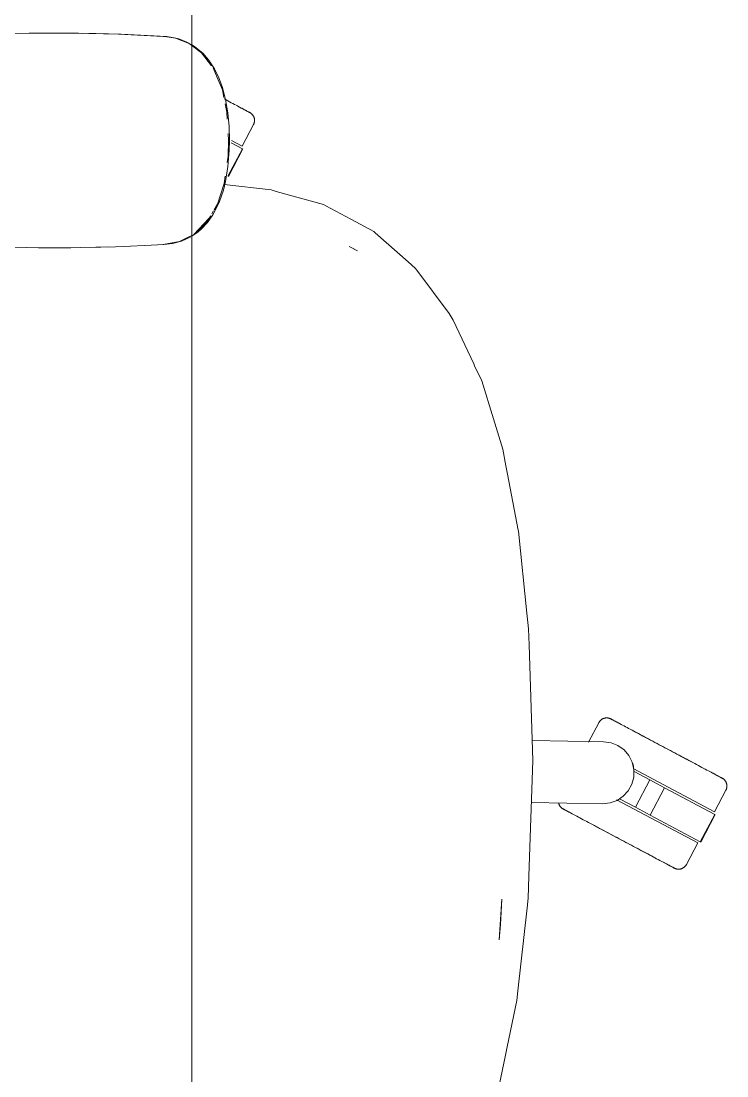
# Model space of a CAD drawing. Header units: millimetres. Extents: x 90978 to 295199, y -4084 to 97293.
# Drawn here: x 198319.9 to 198638.7, y 32614.6 to 33090.8 of the extents above; entities that cross this region are included whole.
import ezdxf

# ---------------------------------------------------------------- set-up
doc = ezdxf.new("R2010")
doc.units = ezdxf.units.MM
doc.header["$MEASUREMENT"] = 0
doc.layers.add('G-IMPT', color=8, linetype='CONTINUOUS', lineweight=9)
doc.layers.add('I-FURN', color=8, linetype='CONTINUOUS', lineweight=9)

msp = doc.modelspace()

# ---------------------------------------------------------------- linework, layer by layer
at = {"layer": 'G-IMPT'}
for p, q in [((198323.54, 33085.33), (198315.12, 33085.16)), ((198323.54, 33085.33), (198334.33, 33085.42)), ((198323.54, 33085.33), (198343.73, 33085.37)), ((198323.54, 33085.33), (198353.56, 33085.21)), ((198353.56, 33085.21), (198334.33, 33085.42)), ((198343.73, 33085.37), (198353.56, 33085.21)), ((198343.73, 33085.37), (198365.12, 33084.87)), ((198343.73, 33085.37), (198363.91, 33084.91)), ((198343.73, 33085.33), (198345.76, 33085.35)), ((198345.76, 33085.35), (198347.67, 33085.28)), ((198353.56, 33085.21), (198365.12, 33084.87)), ((198365.12, 33084.87), (198363.91, 33084.91)), ((198363.91, 33084.91), (198385.7, 33083.82)), ((198363.91, 33084.91), (198384.09, 33083.93)), ((198365.12, 33084.87), (198385.7, 33083.82)), ((198385.7, 33083.82), (198384.09, 33083.93)), ((198385.7, 33083.82), (198387.34, 33083.57)), ((198389.56, 33083.11), (198385.71, 33083.69)), ((198389.74, 33083.13), (198387.34, 33083.57)), ((198389.56, 33083.11), (198395.76, 33080.7)), ((198389.74, 33083.13), (198391.08, 33082.76)), ((198394.73, 33081.36), (198391.08, 33082.76)), ((198394.73, 33081.36), (198396.96, 33080.09)), ((198395.76, 33080.7), (198396.96, 33079.8)), ((198396.96, 33080.09), (198398.16, 33079.41)), ((198396.96, 33079.8), (198401.38, 33076.53)), ((198398.16, 33079.41), (198401.9, 33076.33)), ((198401.38, 33076.53), (198405.93, 33070.61)), ((198404.57, 33073.29), (198401.9, 33076.33)), ((198407.22, 33069.24), (198404.57, 33073.29)), ((198406.6, 33069.74), (198408.44, 33065.35)), ((198407.22, 33069.24), (198409.2, 33065.17)), ((198410.77, 33059.72), (198408.44, 33065.35)), ((198410.79, 33060.84), (198409.2, 33065.17)), ((198410.77, 33059.72), (198411.47, 33056.26)), ((198410.79, 33060.84), (198412.22, 33055.36)), ((198412.04, 33053.51), (198412.8, 33049.76)), ((198413.22, 33049.42), (198412.22, 33055.36)), ((198412.8, 33049.76), (198413, 33046.56)), ((198413.22, 33049.42), (198413.79, 33043.27)), ((198413.97, 33036.93), (198413.79, 33043.27)), ((198413.4, 33040.04), (198413.59, 33036.93)), ((198413.36, 33029.77), (198413.59, 33036.93)), ((198413.88, 33032.43), (198413.97, 33036.93)), ((198413.36, 33029.77), (198412.97, 33026.99)), ((198413.88, 33032.43), (198413.3, 33025.11)), ((198412.18, 33018.35), (198413.3, 33025.11)), ((198412.1, 33020.8), (198411.63, 33017.51)), ((198411.63, 33017.51), (198408.6, 33008.12)), ((198411.21, 33014.42), (198412.18, 33018.35)), ((198411.51, 33017), (198432.79, 33014.59)), ((198411.21, 33014.42), (198409.47, 33009.34)), ((198435.05, 33013.95), (198432.79, 33014.59)), ((198435.05, 33013.95), (198456.4, 33007.95)), ((198406.82, 33005.13), (198406, 33003.76)), ((198408.6, 33008.12), (198407.14, 33005.67)), ((198409.47, 33009.34), (198407.26, 33004.7)), ((198456.4, 33007.95), (198457.51, 33007.35)), ((198457.51, 33007.35), (198468.75, 33001.34)), ((198404.83, 33001.9), (198397.93, 32994.51)), ((198404.83, 33001.9), (198403.55, 33000.43)), ((198405.53, 33002.97), (198403.64, 32999.82)), ((198404.01, 32999.87), (198406.46, 33003.33)), ((198407.26, 33004.7), (198406.46, 33003.33)), ((198468.75, 33001.34), (198479.18, 32995.76)), ((198396.96, 32993.74), (198399.82, 32995.69)), ((198403.64, 32999.82), (198397.93, 32994.51)), ((198397.93, 32994.51), (198400.34, 32996.74)), ((198401.14, 32996.83), (198399.82, 32995.69)), ((198403.42, 33000.28), (198400.34, 32996.74)), ((198401.14, 32996.83), (198404.01, 32999.87)), ((198479.85, 32995.17), (198479.18, 32995.76)), ((198391.44, 32991.31), (198384.09, 32989.93)), ((198388.32, 32990.43), (198392.28, 32991.5)), ((198395.69, 32993.41), (198391.44, 32991.31)), ((198396.6, 32993.49), (198392.28, 32991.5)), ((198395.69, 32993.41), (198396.96, 32994.03)), ((198494.64, 32982.15), (198479.85, 32995.17)), ((198322.18, 32988.56), (198309.87, 32988.86)), ((198322.18, 32988.56), (198327.65, 32988.49)), ((198342.37, 32988.48), (198327.65, 32988.49)), ((198346.88, 32988.53), (198342.37, 32988.48)), ((198346.88, 32988.53), (198362.55, 32988.91)), ((198353.6, 32988.71), (198355.82, 32988.71)), ((198359.15, 32988.85), (198355.82, 32988.71)), ((198362.55, 32988.91), (198366.09, 32989.04)), ((198378.65, 32989.65), (198366.09, 32989.04)), ((198378.65, 32989.65), (198384.32, 32989.93)), ((198384.32, 32989.93), (198388.32, 32990.43)), ((198471.88, 32987.15), (198467.99, 32989.1)), ((198469.59, 32988.32), (198467.99, 32989.1)), ((198471.88, 32987.15), (198469.59, 32988.32)), ((198494.64, 32982.15), (198497.9, 32979.28)), ((198498.62, 32978.31), (198497.9, 32979.28)), ((198513.19, 32958.82), (198498.62, 32978.31)), ((198513.19, 32958.82), (198513.65, 32958.05)), ((198513.65, 32958.05), (198514.59, 32956.47)), ((198515.01, 32955.76), (198514.59, 32956.47)), ((198515.01, 32955.76), (198524.28, 32936.12)), ((198524.28, 32936.12), (198524.71, 32935.2)), ((198527.9, 32928.44), (198524.71, 32935.2)), ((198527.9, 32928.44), (198533.22, 32911.17)), ((198533.22, 32911.17), (198537.42, 32897.56)), ((198537.42, 32897.56), (198538.88, 32889.96)), ((198539.58, 32886.29), (198538.88, 32889.96)), ((198539.58, 32886.29), (198544.45, 32860.91)), ((198544.54, 32860.45), (198544.45, 32860.91)), ((198544.54, 32860.45), (198548.36, 32823.46)), ((198548.36, 32823.46), (198549.09, 32816.39)), ((198549.31, 32809.13), (198549.09, 32816.39)), ((198550.93, 32756.97), (198549.31, 32809.13)), ((198549.23, 32704.79), (198550.93, 32756.97)), ((198549.23, 32704.79), (198548.9, 32694.84)), ((198537.02, 32694.31), (198535.77, 32676.03)), ((198537.02, 32694.31), (198536.38, 32682.97)), ((198548.42, 32690.47), (198548.9, 32694.84)), ((198548.42, 32690.47), (198544.29, 32653.03)), ((198535.77, 32676.03), (198536.38, 32682.97)), ((198543.8, 32648.61), (198544.29, 32653.03)), ((198539.46, 32627.67), (198543.8, 32648.61)), ((198539.46, 32627.67), (198538.69, 32623.99)), ((198538.69, 32623.99), (198535.82, 32610.16))]:
    msp.add_line(p, q, dxfattribs=at)
at = {"layer": 'I-FURN'}
for p, q in [((198396.96, 33762.73), (198396.96, 32162.73)), ((198396.96, 32162.73), (198396.96, 33762.73)), ((198412.45, 33055.23), (198411.61, 33055.68)), ((198413.26, 33054.8), (198412.45, 33055.23)), ((198414.05, 33054.38), (198413.26, 33054.8)), ((198414.81, 33053.98), (198414.05, 33054.38)), ((198415.54, 33053.59), (198414.81, 33053.98)), ((198416.25, 33053.21), (198415.54, 33053.59)), ((198416.93, 33052.85), (198416.25, 33053.21)), ((198417.58, 33052.51), (198416.93, 33052.85)), ((198418.19, 33052.18), (198417.58, 33052.51)), ((198418.78, 33051.87), (198418.19, 33052.18)), ((198418.47, 33052.03), (198419.03, 33051.73)), ((198419.33, 33051.58), (198418.78, 33051.87)), ((198419.03, 33051.73), (198419.57, 33051.45)), ((198419.85, 33051.3), (198419.33, 33051.58)), ((198419.57, 33051.45), (198420.07, 33051.18)), ((198420.33, 33051.04), (198419.85, 33051.3)), ((198420.07, 33051.18), (198420.54, 33050.93)), ((198420.77, 33050.81), (198420.33, 33051.04)), ((198420.54, 33050.93), (198420.97, 33050.7)), ((198421.18, 33050.59), (198420.77, 33050.81)), ((198420.97, 33050.7), (198421.36, 33050.5)), ((198421.56, 33050.39), (198421.18, 33050.59)), ((198421.36, 33050.5), (198421.72, 33050.31)), ((198421.89, 33050.21), (198421.56, 33050.39)), ((198421.72, 33050.31), (198422.03, 33050.14)), ((198422.19, 33050.05), (198421.89, 33050.21)), ((198422.03, 33050.14), (198422.31, 33049.99)), ((198422.45, 33049.92), (198422.19, 33050.05)), ((198422.31, 33049.99), (198422.55, 33049.86)), ((198422.67, 33049.8), (198422.45, 33049.92)), ((198422.55, 33049.86), (198422.75, 33049.75)), ((198422.85, 33049.7), (198422.67, 33049.8)), ((198422.75, 33049.75), (198422.92, 33049.67)), ((198422.99, 33049.63), (198422.85, 33049.7)), ((198422.92, 33049.67), (198423.04, 33049.6)), ((198423.09, 33049.58), (198422.99, 33049.63)), ((198423.04, 33049.6), (198423.12, 33049.56)), ((198423.15, 33049.54), (198423.09, 33049.58)), ((198423.12, 33049.56), (198423.16, 33049.54)), ((198423.17, 33049.53), (198423.15, 33049.54)), ((198423.16, 33049.54), (198423.17, 33049.53)), ((198423.17, 33049.53), (198423.31, 33049.46)), ((198423.31, 33049.46), (198423.45, 33049.37)), ((198423.45, 33049.37), (198423.58, 33049.28)), ((198423.58, 33049.28), (198423.71, 33049.19)), ((198423.71, 33049.19), (198423.84, 33049.09)), ((198423.84, 33049.09), (198423.96, 33048.98)), ((198423.96, 33048.98), (198424.08, 33048.87)), ((198424.08, 33048.87), (198424.19, 33048.76)), ((198424.19, 33048.76), (198424.3, 33048.64)), ((198424.3, 33048.64), (198424.4, 33048.52)), ((198424.4, 33048.52), (198424.5, 33048.39)), ((198424.5, 33048.39), (198424.6, 33048.26)), ((198424.6, 33048.26), (198424.69, 33048.12)), ((198424.69, 33048.12), (198424.77, 33047.99)), ((198424.77, 33047.99), (198424.85, 33047.84)), ((198419.68, 33034.4), (198424.83, 33044.08)), ((198424.85, 33044.12), (198424.83, 33044.08)), ((198424.85, 33047.84), (198424.92, 33047.7)), ((198424.93, 33044.27), (198424.85, 33044.12)), ((198424.92, 33047.7), (198424.98, 33047.55)), ((198424.99, 33044.41), (198424.93, 33044.27)), ((198424.98, 33047.55), (198425.04, 33047.4)), ((198425.05, 33044.56), (198424.99, 33044.41)), ((198425.04, 33047.4), (198425.1, 33047.25)), ((198425.1, 33044.72), (198425.05, 33044.56)), ((198425.1, 33047.25), (198425.15, 33047.1)), ((198425.15, 33044.87), (198425.1, 33044.72)), ((198425.15, 33047.1), (198425.19, 33046.94)), ((198425.19, 33045.03), (198425.15, 33044.87)), ((198425.19, 33046.94), (198425.22, 33046.78)), ((198425.23, 33045.18), (198425.19, 33045.03)), ((198425.22, 33046.78), (198425.25, 33046.63)), ((198425.26, 33045.34), (198425.23, 33045.18)), ((198425.25, 33046.63), (198425.28, 33046.47)), ((198425.28, 33045.5), (198425.26, 33045.34)), ((198425.28, 33046.47), (198425.29, 33046.31)), ((198425.29, 33045.66), (198425.28, 33045.5)), ((198425.29, 33046.31), (198425.3, 33046.14)), ((198425.3, 33045.82), (198425.29, 33045.66)), ((198425.3, 33046.14), (198425.31, 33045.98)), ((198425.31, 33045.98), (198425.3, 33045.82)), ((198414.67, 33035.93), (198419.87, 33033.17)), ((198414.95, 33036.91), (198419.68, 33034.4)), ((198419.87, 33033.17), (198413.3, 33020.81)), ((198413.47, 33020.71), (198420.04, 33033.08)), ((198413.3, 33020.81), (198413.2, 33020.86)), ((198580.8, 32774.05), (198576.1, 32765.21)), ((198580.8, 32774.05), (198580.88, 32774.19)), ((198580.88, 32774.19), (198580.96, 32774.33)), ((198580.96, 32774.33), (198581.05, 32774.47)), ((198581.05, 32774.47), (198581.15, 32774.6)), ((198581.15, 32774.6), (198581.25, 32774.72)), ((198581.25, 32774.72), (198581.35, 32774.84)), ((198581.35, 32774.84), (198581.46, 32774.96)), ((198581.46, 32774.96), (198581.58, 32775.08)), ((198581.58, 32775.08), (198581.7, 32775.19)), ((198581.7, 32775.19), (198581.82, 32775.29)), ((198581.82, 32775.29), (198581.95, 32775.39)), ((198581.95, 32775.39), (198582.08, 32775.48)), ((198582.08, 32775.48), (198582.21, 32775.57)), ((198582.21, 32775.57), (198582.35, 32775.65)), ((198582.35, 32775.65), (198582.49, 32775.73)), ((198582.49, 32775.73), (198582.64, 32775.8)), ((198582.64, 32775.8), (198582.78, 32775.87)), ((198582.78, 32775.87), (198582.93, 32775.93)), ((198582.93, 32775.93), (198583.08, 32775.98)), ((198583.08, 32775.98), (198583.24, 32776.03)), ((198583.24, 32776.03), (198583.39, 32776.07)), ((198583.39, 32776.07), (198583.55, 32776.11)), ((198583.55, 32776.11), (198583.71, 32776.14)), ((198583.71, 32776.14), (198583.87, 32776.16)), ((198583.87, 32776.16), (198584.03, 32776.18)), ((198584.03, 32776.18), (198584.19, 32776.19)), ((198584.19, 32776.19), (198584.35, 32776.19)), ((198584.35, 32776.19), (198584.51, 32776.19)), ((198584.51, 32776.19), (198584.67, 32776.18)), ((198584.67, 32776.18), (198584.83, 32776.16)), ((198584.83, 32776.16), (198584.99, 32776.14)), ((198584.99, 32776.14), (198585.15, 32776.11)), ((198585.15, 32776.11), (198585.31, 32776.08)), ((198585.31, 32776.08), (198585.47, 32776.04)), ((198585.47, 32776.04), (198585.62, 32775.99)), ((198585.62, 32775.99), (198585.77, 32775.94)), ((198585.77, 32775.94), (198585.92, 32775.88)), ((198585.92, 32775.88), (198586.07, 32775.81)), ((198586.07, 32775.81), (198586.21, 32775.74)), ((198586.21, 32775.74), (198586.25, 32775.72)), ((198586.25, 32775.72), (198586.27, 32775.71)), ((198586.26, 32775.72), (198586.25, 32775.72)), ((198586.3, 32775.69), (198586.26, 32775.72)), ((198586.27, 32775.71), (198586.33, 32775.68)), ((198586.38, 32775.65), (198586.3, 32775.69)), ((198586.33, 32775.68), (198586.43, 32775.62)), ((198586.5, 32775.59), (198586.38, 32775.65)), ((198586.43, 32775.62), (198586.57, 32775.55)), ((198586.67, 32775.5), (198586.5, 32775.59)), ((198586.57, 32775.55), (198586.75, 32775.45)), ((198586.87, 32775.39), (198586.67, 32775.5)), ((198586.75, 32775.45), (198586.97, 32775.34)), ((198587.11, 32775.26), (198586.87, 32775.39)), ((198586.97, 32775.34), (198587.23, 32775.2)), ((198587.39, 32775.12), (198587.11, 32775.26)), ((198587.23, 32775.2), (198587.53, 32775.04)), ((198587.7, 32774.95), (198587.39, 32775.12)), ((198587.53, 32775.04), (198587.86, 32774.86)), ((198588.06, 32774.76), (198587.7, 32774.95)), ((198587.86, 32774.86), (198588.24, 32774.66)), ((198588.45, 32774.55), (198588.06, 32774.76)), ((198588.24, 32774.66), (198588.65, 32774.45)), ((198588.88, 32774.32), (198588.45, 32774.55)), ((198588.65, 32774.45), (198589.09, 32774.21)), ((198589.35, 32774.07), (198588.88, 32774.32)), ((198589.09, 32774.21), (198589.57, 32773.95)), ((198589.85, 32773.81), (198589.35, 32774.07)), ((198589.57, 32773.95), (198590.09, 32773.68)), ((198590.38, 32773.52), (198589.85, 32773.81)), ((198590.09, 32773.68), (198590.64, 32773.39)), ((198590.95, 32773.22), (198590.38, 32773.52)), ((198590.64, 32773.39), (198591.23, 32773.07)), ((198591.56, 32772.9), (198590.95, 32773.22)), ((198592.19, 32772.56), (198591.56, 32772.9)), ((198592.85, 32772.21), (198592.19, 32772.56)), ((198593.55, 32771.84), (198592.85, 32772.21)), ((198594.27, 32771.46), (198593.55, 32771.84)), ((198595.02, 32771.06), (198594.27, 32771.46)), ((198595.8, 32770.65), (198595.02, 32771.06)), ((198596.6, 32770.22), (198595.8, 32770.65)), ((198597.42, 32769.78), (198596.6, 32770.22)), ((198596.97, 32770.02), (198597.81, 32769.58)), ((198598.27, 32769.33), (198597.42, 32769.78)), ((198597.81, 32769.58), (198598.66, 32769.12)), ((198599.14, 32768.87), (198598.27, 32769.33)), ((198598.66, 32769.12), (198599.54, 32768.65)), ((198600.02, 32768.4), (198599.14, 32768.87)), ((198599.54, 32768.65), (198600.44, 32768.18)), ((198600.93, 32767.92), (198600.02, 32768.4)), ((198600.44, 32768.18), (198601.35, 32767.69)), ((198601.85, 32767.43), (198600.93, 32767.92)), ((198601.35, 32767.69), (198602.28, 32767.2)), ((198602.79, 32766.93), (198601.85, 32767.43)), ((198602.28, 32767.2), (198603.22, 32766.7)), ((198550.65, 32765.99), (198582.99, 32765.43)), ((198582.99, 32765.43), (198586.33, 32764.96)), ((198586.33, 32764.96), (198589.46, 32763.71)), ((198589.46, 32763.71), (198592.21, 32761.75)), ((198603.74, 32766.42), (198602.79, 32766.93)), ((198603.22, 32766.7), (198604.18, 32766.19)), ((198604.7, 32765.91), (198603.74, 32766.42)), ((198604.18, 32766.19), (198605.15, 32765.67)), ((198605.68, 32765.39), (198604.7, 32765.91)), ((198605.15, 32765.67), (198606.13, 32765.15)), ((198606.66, 32764.87), (198605.68, 32765.39)), ((198606.13, 32765.15), (198607.12, 32764.63)), ((198607.65, 32764.34), (198606.66, 32764.87)), ((198607.12, 32764.63), (198608.11, 32764.1)), ((198608.65, 32763.81), (198607.65, 32764.34)), ((198608.11, 32764.1), (198609.11, 32763.57)), ((198609.65, 32763.28), (198608.65, 32763.81)), ((198609.11, 32763.57), (198610.11, 32763.03)), ((198610.66, 32762.74), (198609.65, 32763.28)), ((198610.11, 32763.03), (198611.12, 32762.5)), ((198611.66, 32762.21), (198610.66, 32762.74)), ((198611.12, 32762.5), (198612.12, 32761.96)), ((198592.21, 32761.75), (198594.4, 32759.19)), ((198594.4, 32759.19), (198595.91, 32756.17)), ((198612.67, 32761.68), (198611.66, 32762.21)), ((198612.12, 32761.96), (198613.13, 32761.43)), ((198613.67, 32761.14), (198612.67, 32761.68)), ((198613.13, 32761.43), (198614.13, 32760.9)), ((198614.67, 32760.61), (198613.67, 32761.14)), ((198614.13, 32760.9), (198615.13, 32760.37)), ((198615.66, 32760.08), (198614.67, 32760.61)), ((198615.13, 32760.37), (198616.12, 32759.84)), ((198616.65, 32759.56), (198615.66, 32760.08)), ((198616.12, 32759.84), (198617.1, 32759.32)), ((198617.63, 32759.04), (198616.65, 32759.56)), ((198617.1, 32759.32), (198618.07, 32758.8)), ((198618.6, 32758.52), (198617.63, 32759.04)), ((198618.07, 32758.8), (198619.04, 32758.29)), ((198619.55, 32758.01), (198618.6, 32758.52)), ((198619.04, 32758.29), (198619.99, 32757.78)), ((198620.5, 32757.51), (198619.55, 32758.01)), ((198619.99, 32757.78), (198620.93, 32757.28)), ((198621.43, 32757.02), (198620.5, 32757.51)), ((198595.91, 32756.17), (198596.66, 32752.88)), ((198596.32, 32753.38), (198633.04, 32733.85)), ((198596.66, 32752.88), (198596.6, 32749.51)), ((198620.93, 32757.28), (198621.85, 32756.79)), ((198622.34, 32756.53), (198621.43, 32757.02)), ((198621.85, 32756.79), (198622.76, 32756.31)), ((198623.24, 32756.05), (198622.34, 32756.53)), ((198624.11, 32755.59), (198623.24, 32756.05)), ((198624.97, 32755.13), (198624.11, 32755.59)), ((198625.81, 32754.69), (198624.97, 32755.13)), ((198626.62, 32754.26), (198625.81, 32754.69)), ((198627.41, 32753.84), (198626.62, 32754.26)), ((198628.17, 32753.43), (198627.41, 32753.84)), ((198628.9, 32753.04), (198628.17, 32753.43)), ((198629.61, 32752.67), (198628.9, 32753.04)), ((198596.6, 32749.51), (198595.74, 32746.25)), ((198596.73, 32752.03), (198603.88, 32748.23)), ((198603.88, 32748.23), (198597.31, 32735.87)), ((198603.88, 32748.23), (198610.52, 32744.7)), ((198630.29, 32752.31), (198629.61, 32752.67)), ((198630.94, 32751.96), (198630.29, 32752.31)), ((198631.55, 32751.63), (198630.94, 32751.96)), ((198632.14, 32751.32), (198631.55, 32751.63)), ((198631.82, 32751.49), (198632.39, 32751.19)), ((198632.69, 32751.03), (198632.14, 32751.32)), ((198632.39, 32751.19), (198632.93, 32750.9)), ((198633.2, 32750.75), (198632.69, 32751.03)), ((198632.93, 32750.9), (198633.43, 32750.63)), ((198633.69, 32750.5), (198633.2, 32750.75)), ((198633.43, 32750.63), (198633.9, 32750.39)), ((198634.13, 32750.26), (198633.69, 32750.5)), ((198633.9, 32750.39), (198634.33, 32750.16)), ((198634.54, 32750.04), (198634.13, 32750.26)), ((198634.33, 32750.16), (198634.72, 32749.95)), ((198634.92, 32749.85), (198634.54, 32750.04)), ((198634.72, 32749.95), (198635.07, 32749.76)), ((198635.25, 32749.67), (198634.92, 32749.85)), ((198635.07, 32749.76), (198635.39, 32749.59)), ((198635.55, 32749.51), (198635.25, 32749.67)), ((198635.39, 32749.59), (198635.67, 32749.44)), ((198635.81, 32749.37), (198635.55, 32749.51)), ((198635.67, 32749.44), (198635.91, 32749.32)), ((198636.03, 32749.25), (198635.81, 32749.37)), ((198635.91, 32749.32), (198636.11, 32749.21)), ((198636.21, 32749.16), (198636.03, 32749.25)), ((198636.11, 32749.21), (198636.28, 32749.12)), ((198636.35, 32749.08), (198636.21, 32749.16)), ((198636.28, 32749.12), (198636.4, 32749.06)), ((198636.45, 32749.03), (198636.35, 32749.08)), ((198636.4, 32749.06), (198636.48, 32749.01)), ((198636.51, 32749), (198636.45, 32749.03)), ((198636.48, 32749.01), (198636.52, 32748.99)), ((198636.53, 32748.99), (198636.51, 32749)), ((198636.52, 32748.99), (198636.53, 32748.99)), ((198636.53, 32748.99), (198636.67, 32748.91)), ((198636.67, 32748.91), (198636.8, 32748.83)), ((198636.8, 32748.83), (198636.94, 32748.74)), ((198636.94, 32748.74), (198637.07, 32748.64)), ((198637.07, 32748.64), (198637.2, 32748.54)), ((198637.2, 32748.54), (198637.32, 32748.44)), ((198637.32, 32748.44), (198637.44, 32748.33)), ((198637.44, 32748.33), (198637.55, 32748.21)), ((198637.55, 32748.21), (198637.66, 32748.09)), ((198637.66, 32748.09), (198637.76, 32747.97)), ((198637.76, 32747.97), (198637.86, 32747.84)), ((198594.12, 32743.29), (198591.84, 32740.8)), ((198595.74, 32746.25), (198594.12, 32743.29)), ((198610.52, 32744.7), (198603.95, 32732.33)), ((198610.52, 32744.7), (198633.23, 32732.62)), ((198633.04, 32733.85), (198638.19, 32743.54)), ((198637.86, 32747.84), (198637.96, 32747.71)), ((198637.96, 32747.71), (198638.04, 32747.58)), ((198638.04, 32747.58), (198638.13, 32747.44)), ((198638.13, 32747.44), (198638.21, 32747.3)), ((198638.21, 32743.58), (198638.19, 32743.54)), ((198638.21, 32747.3), (198638.28, 32747.15)), ((198638.28, 32743.72), (198638.21, 32743.58)), ((198638.28, 32747.15), (198638.34, 32747.01)), ((198638.35, 32743.87), (198638.28, 32743.72)), ((198638.34, 32747.01), (198638.4, 32746.86)), ((198638.41, 32744.02), (198638.35, 32743.87)), ((198638.4, 32746.86), (198638.46, 32746.71)), ((198638.46, 32744.17), (198638.41, 32744.02)), ((198638.46, 32746.71), (198638.51, 32746.55)), ((198638.51, 32744.32), (198638.46, 32744.17)), ((198638.51, 32746.55), (198638.55, 32746.4)), ((198638.55, 32744.48), (198638.51, 32744.32)), ((198638.55, 32746.4), (198638.58, 32746.24)), ((198638.59, 32744.64), (198638.55, 32744.48)), ((198638.58, 32746.24), (198638.61, 32746.08)), ((198638.61, 32744.8), (198638.59, 32744.64)), ((198638.61, 32746.08), (198638.63, 32745.92)), ((198638.64, 32744.96), (198638.61, 32744.8)), ((198638.63, 32745.92), (198638.65, 32745.76)), ((198638.65, 32745.12), (198638.64, 32744.96)), ((198638.65, 32745.76), (198638.66, 32745.6)), ((198638.66, 32745.28), (198638.65, 32745.12)), ((198638.66, 32745.6), (198638.66, 32745.44)), ((198638.66, 32745.44), (198638.66, 32745.28)), ((198589.03, 32738.94), (198585.86, 32737.8)), ((198588.78, 32739.26), (198625.53, 32719.72)), ((198591.84, 32740.8), (198589.03, 32738.94)), ((198597.31, 32735.87), (198590.16, 32739.66)), ((198582.5, 32737.45), (198550.31, 32738.01)), ((198562.64, 32737.7), (198562.6, 32737.85)), ((198562.68, 32737.54), (198562.64, 32737.7)), ((198562.73, 32737.39), (198562.68, 32737.54)), ((198562.78, 32737.23), (198562.73, 32737.39)), ((198562.84, 32737.09), (198562.78, 32737.23)), ((198562.91, 32736.94), (198562.84, 32737.09)), ((198562.98, 32736.79), (198562.91, 32736.94)), ((198563.06, 32736.65), (198562.98, 32736.79)), ((198563.14, 32736.51), (198563.06, 32736.65)), ((198563.23, 32736.38), (198563.14, 32736.51)), ((198563.32, 32736.25), (198563.23, 32736.38)), ((198563.42, 32736.12), (198563.32, 32736.25)), ((198563.52, 32736), (198563.42, 32736.12)), ((198563.63, 32735.88), (198563.52, 32736)), ((198563.75, 32735.77), (198563.63, 32735.88)), ((198563.86, 32735.66), (198563.75, 32735.77)), ((198563.99, 32735.55), (198563.86, 32735.66)), ((198564.11, 32735.45), (198563.99, 32735.55)), ((198564.24, 32735.36), (198564.11, 32735.45)), ((198564.38, 32735.27), (198564.24, 32735.36)), ((198564.52, 32735.18), (198564.38, 32735.27)), ((198564.66, 32735.1), (198564.52, 32735.18)), ((198564.7, 32735.08), (198564.66, 32735.1)), ((198564.66, 32735.1), (198564.66, 32735.1)), ((198564.66, 32735.1), (198564.68, 32735.09)), ((198564.68, 32735.09), (198564.74, 32735.06)), ((198564.79, 32735.04), (198564.7, 32735.08)), ((198564.74, 32735.06), (198564.84, 32735.01)), ((198564.91, 32734.97), (198564.79, 32735.04)), ((198564.84, 32735.01), (198564.98, 32734.93)), ((198565.07, 32734.88), (198564.91, 32734.97)), ((198564.98, 32734.93), (198565.16, 32734.84)), ((198565.27, 32734.78), (198565.07, 32734.88)), ((198565.16, 32734.84), (198565.38, 32734.72)), ((198565.51, 32734.65), (198565.27, 32734.78)), ((198565.38, 32734.72), (198565.64, 32734.58)), ((198565.79, 32734.5), (198565.51, 32734.65)), ((198565.64, 32734.58), (198565.93, 32734.43)), ((198566.11, 32734.33), (198565.79, 32734.5)), ((198565.93, 32734.43), (198566.27, 32734.25)), ((198566.46, 32734.14), (198566.11, 32734.33)), ((198566.27, 32734.25), (198566.64, 32734.05)), ((198566.86, 32733.93), (198566.46, 32734.14)), ((198566.64, 32734.05), (198567.05, 32733.83)), ((198567.29, 32733.71), (198566.86, 32733.93)), ((198567.05, 32733.83), (198567.5, 32733.59)), ((198567.75, 32733.46), (198567.29, 32733.71)), ((198585.86, 32737.8), (198582.5, 32737.45)), ((198603.95, 32732.33), (198597.31, 32735.87)), ((198567.5, 32733.59), (198567.98, 32733.34)), ((198568.25, 32733.19), (198567.75, 32733.46)), ((198567.98, 32733.34), (198568.5, 32733.06)), ((198568.79, 32732.91), (198568.25, 32733.19)), ((198568.5, 32733.06), (198569.05, 32732.77)), ((198569.36, 32732.6), (198568.79, 32732.91)), ((198569.05, 32732.77), (198569.63, 32732.46)), ((198569.63, 32732.46), (198570.25, 32732.13)), ((198570.25, 32732.13), (198570.9, 32731.79)), ((198570.9, 32731.79), (198571.57, 32731.43)), ((198571.57, 32731.43), (198572.28, 32731.05)), ((198572.28, 32731.05), (198573.02, 32730.66)), ((198573.02, 32730.66), (198573.78, 32730.25)), ((198573.78, 32730.25), (198574.56, 32729.84)), ((198574.56, 32729.84), (198575.38, 32729.4)), ((198575.38, 32729.4), (198576.21, 32728.96)), ((198576.21, 32728.96), (198577.07, 32728.5)), ((198626.65, 32720.26), (198603.95, 32732.33)), ((198633.23, 32732.62), (198626.65, 32720.26)), ((198626.83, 32720.17), (198633.4, 32732.53)), ((198577.07, 32728.5), (198577.95, 32728.04)), ((198577.95, 32728.04), (198578.84, 32727.56)), ((198579.33, 32727.3), (198578.43, 32727.78)), ((198578.84, 32727.56), (198579.76, 32727.08)), ((198580.26, 32726.81), (198579.33, 32727.3)), ((198579.76, 32727.08), (198580.68, 32726.58)), ((198581.19, 32726.31), (198580.26, 32726.81)), ((198580.68, 32726.58), (198581.63, 32726.08)), ((198582.14, 32725.81), (198581.19, 32726.31)), ((198581.63, 32726.08), (198582.59, 32725.57)), ((198583.11, 32725.29), (198582.14, 32725.81)), ((198582.59, 32725.57), (198583.56, 32725.06)), ((198584.08, 32724.78), (198583.11, 32725.29)), ((198583.56, 32725.06), (198584.53, 32724.53)), ((198585.07, 32724.25), (198584.08, 32724.78)), ((198584.53, 32724.53), (198585.52, 32724.01)), ((198586.06, 32723.73), (198585.07, 32724.25)), ((198585.52, 32724.01), (198586.52, 32723.48)), ((198587.05, 32723.2), (198586.06, 32723.73)), ((198586.52, 32723.48), (198587.51, 32722.95)), ((198588.06, 32722.66), (198587.05, 32723.2)), ((198587.51, 32722.95), (198588.52, 32722.42)), ((198589.06, 32722.13), (198588.06, 32722.66)), ((198588.52, 32722.42), (198589.52, 32721.88)), ((198590.07, 32721.59), (198589.06, 32722.13)), ((198589.52, 32721.88), (198590.53, 32721.35)), ((198591.07, 32721.06), (198590.07, 32721.59)), ((198590.53, 32721.35), (198591.53, 32720.81)), ((198592.07, 32720.53), (198591.07, 32721.06)), ((198591.53, 32720.81), (198592.53, 32720.28)), ((198593.07, 32720), (198592.07, 32720.53)), ((198592.53, 32720.28), (198593.53, 32719.75)), ((198594.07, 32719.47), (198593.07, 32720)), ((198593.53, 32719.75), (198594.52, 32719.22)), ((198595.05, 32718.94), (198594.07, 32719.47)), ((198620.38, 32710.04), (198625.53, 32719.72)), ((198594.52, 32719.22), (198595.5, 32718.7)), ((198596.03, 32718.42), (198595.05, 32718.94)), ((198595.5, 32718.7), (198596.48, 32718.18)), ((198597, 32717.91), (198596.03, 32718.42)), ((198596.48, 32718.18), (198597.44, 32717.67)), ((198597.96, 32717.4), (198597, 32717.91)), ((198597.44, 32717.67), (198598.39, 32717.17)), ((198598.9, 32716.9), (198597.96, 32717.4)), ((198598.39, 32717.17), (198599.33, 32716.67)), ((198599.83, 32716.4), (198598.9, 32716.9)), ((198599.33, 32716.67), (198600.25, 32716.18)), ((198600.75, 32715.92), (198599.83, 32716.4)), ((198600.25, 32716.18), (198601.16, 32715.69)), ((198601.64, 32715.44), (198600.75, 32715.92)), ((198601.16, 32715.69), (198602.05, 32715.22)), ((198602.52, 32714.97), (198601.64, 32715.44)), ((198602.05, 32715.22), (198602.92, 32714.76)), ((198603.38, 32714.52), (198602.52, 32714.97)), ((198602.92, 32714.76), (198603.76, 32714.31)), ((198604.21, 32714.07), (198603.38, 32714.52)), ((198603.76, 32714.31), (198604.59, 32713.87)), ((198604.59, 32713.87), (198605.39, 32713.45)), ((198605.39, 32713.45), (198606.16, 32713.03)), ((198606.16, 32713.03), (198606.91, 32712.64)), ((198606.91, 32712.64), (198607.64, 32712.25)), ((198607.64, 32712.25), (198608.33, 32711.88)), ((198608.33, 32711.88), (198608.99, 32711.53)), ((198608.99, 32711.53), (198609.63, 32711.19)), ((198609.63, 32711.19), (198610.23, 32710.87)), ((198610.54, 32710.71), (198609.96, 32711.02)), ((198610.23, 32710.87), (198610.8, 32710.57)), ((198611.09, 32710.41), (198610.54, 32710.71)), ((198610.8, 32710.57), (198611.33, 32710.29)), ((198611.61, 32710.14), (198611.09, 32710.41)), ((198611.33, 32710.29), (198611.83, 32710.02)), ((198612.09, 32709.88), (198611.61, 32710.14)), ((198611.83, 32710.02), (198612.3, 32709.77)), ((198612.54, 32709.65), (198612.09, 32709.88)), ((198620.3, 32709.9), (198620.22, 32709.76)), ((198620.38, 32710.04), (198620.3, 32709.9)), ((198612.3, 32709.77), (198612.73, 32709.54)), ((198612.95, 32709.43), (198612.54, 32709.65)), ((198612.73, 32709.54), (198613.12, 32709.33)), ((198613.32, 32709.23), (198612.95, 32709.43)), ((198613.12, 32709.33), (198613.48, 32709.14)), ((198613.65, 32709.05), (198613.32, 32709.23)), ((198613.48, 32709.14), (198613.8, 32708.98)), ((198613.95, 32708.89), (198613.65, 32709.05)), ((198613.8, 32708.98), (198614.08, 32708.83)), ((198614.21, 32708.76), (198613.95, 32708.89)), ((198614.08, 32708.83), (198614.32, 32708.7)), ((198614.43, 32708.64), (198614.21, 32708.76)), ((198614.32, 32708.7), (198614.52, 32708.59)), ((198614.61, 32708.54), (198614.43, 32708.64)), ((198614.52, 32708.59), (198614.68, 32708.51)), ((198614.75, 32708.47), (198614.61, 32708.54)), ((198614.68, 32708.51), (198614.8, 32708.44)), ((198614.85, 32708.42), (198614.75, 32708.47)), ((198614.8, 32708.44), (198614.88, 32708.4)), ((198614.91, 32708.38), (198614.85, 32708.42)), ((198614.88, 32708.4), (198614.93, 32708.38)), ((198614.93, 32708.37), (198614.91, 32708.38)), ((198614.93, 32708.38), (198614.93, 32708.37)), ((198614.97, 32708.35), (198614.93, 32708.37)), ((198615.11, 32708.28), (198614.97, 32708.35)), ((198615.26, 32708.22), (198615.11, 32708.28)), ((198615.41, 32708.16), (198615.26, 32708.22)), ((198615.56, 32708.1), (198615.41, 32708.16)), ((198615.72, 32708.06), (198615.56, 32708.1)), ((198615.87, 32708.01), (198615.72, 32708.06)), ((198616.03, 32707.98), (198615.87, 32708.01)), ((198616.19, 32707.95), (198616.03, 32707.98)), ((198616.35, 32707.93), (198616.19, 32707.95)), ((198616.51, 32707.91), (198616.35, 32707.93)), ((198616.67, 32707.9), (198616.51, 32707.91)), ((198616.83, 32707.9), (198616.67, 32707.9)), ((198616.99, 32707.9), (198616.83, 32707.9)), ((198617.15, 32707.91), (198616.99, 32707.9)), ((198617.31, 32707.93), (198617.15, 32707.91)), ((198617.47, 32707.95), (198617.31, 32707.93)), ((198617.63, 32707.98), (198617.47, 32707.95)), ((198617.79, 32708.02), (198617.63, 32707.98)), ((198617.94, 32708.06), (198617.79, 32708.02)), ((198618.1, 32708.11), (198617.94, 32708.06)), ((198618.25, 32708.16), (198618.1, 32708.11)), ((198618.4, 32708.22), (198618.25, 32708.16)), ((198618.55, 32708.29), (198618.4, 32708.22)), ((198618.69, 32708.36), (198618.55, 32708.29)), ((198618.83, 32708.44), (198618.69, 32708.36)), ((198618.97, 32708.52), (198618.83, 32708.44)), ((198619.11, 32708.61), (198618.97, 32708.52)), ((198619.24, 32708.7), (198619.11, 32708.61)), ((198619.36, 32708.8), (198619.24, 32708.7)), ((198619.49, 32708.91), (198619.36, 32708.8)), ((198619.61, 32709.02), (198619.49, 32708.91)), ((198619.72, 32709.13), (198619.61, 32709.02)), ((198619.83, 32709.25), (198619.72, 32709.13)), ((198619.93, 32709.37), (198619.83, 32709.25)), ((198620.03, 32709.5), (198619.93, 32709.37)), ((198620.13, 32709.63), (198620.03, 32709.5)), ((198620.22, 32709.76), (198620.13, 32709.63))]:
    msp.add_line(p, q, dxfattribs=at)
msp.add_arc((198582.93, 32751.44), 13.81, 12.3473, 17.336, dxfattribs=at)
msp.add_open_spline([(198596.26, 32755.08), (198596.37, 32754.66), (198596.44, 32754.22), (198596.5, 32753.79)], degree=3, dxfattribs=at)

doc.saveas('drawing.dxf')
